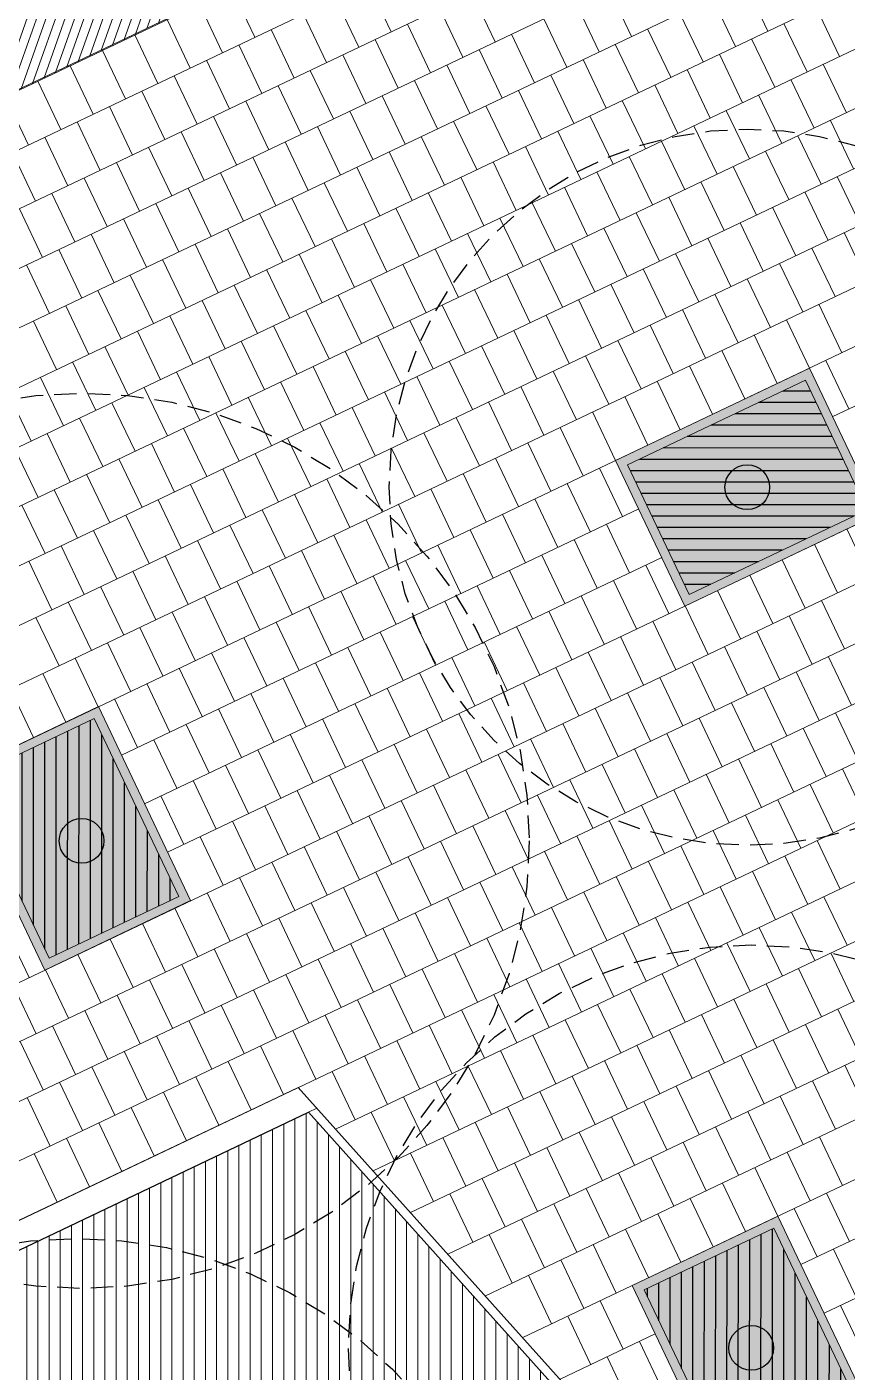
# Model space of a CAD drawing. Header units: metres. Extents: x 678805 to 1359287, y 2747329 to 5497370.
# Drawn here: x 679944.28 to 679953.44, y 2748810.25 to 2748825.27 of the extents above; entities that cross this region are included whole.
import ezdxf
from ezdxf.enums import TextEntityAlignment as Align

# ---------------------------------------------------------------- set-up
doc = ezdxf.new("R2010")
doc.units = ezdxf.units.M
doc.linetypes.add('XREF_MON_SFT_TREES$0$HIDDEN', pattern=[0.375, 0.25, -0.125])
for name, color, linetype in [('00_XREF_MON_HSC_PAVEMENT', 7, 'Continuous'), ('00_XREF_TWQ_SFT_TREES', 7, 'Continuous'), ('XREF_MON_GENERAL_LAYOUT$0$02-L-Edge Line Step -10cm', 6, 'Continuous'), ('XREF_MON_HSC_PAVEMENT$0$03-TR-Tree Pit_Green', 74, 'Continuous'), ('XREF_MON_SFT_TREES$0$SL_TREE_CANOPY', 251, 'XREF_MON_SFT_TREES$0$HIDDEN'), ('XREF_MON_SFT_TREES$0$SL_TREE_TRUNK', 251, 'Continuous')]:
    doc.layers.add(name, color=color, linetype=linetype)
for name, color, linetype, true_color in [('02-L-Waterfeatures 01', 7, 'Continuous', 0x4da6ff), ('XREF_MON_HSC_PAVEMENT$0$03-TR-Tree Pit_White', 7, 'Continuous', 0xfcfcfc), ('XREF_MON_SFT_TREES$0$SL_TREE_ACACIA_NILOTICA', 7, 'Continuous', 0x264d00), ('XREF_MON_SFT_TREES$0$SL_TREE_ALBIZIA_LEBBECK', 7, 'Continuous', 0xa3a300), ('XREF_MON_SFT_TREES$0$SL_TREE_CERCIDIUM_FLORIDUM', 7, 'Continuous', 0xe0e000)]:
    doc.layers.add(name, color=color, linetype=linetype, true_color=true_color)
for name, color, linetype, lineweight in [('XREF_MON_GENERAL_LAYOUT$0$02-L-Material Change', 251, 'Continuous', 5), ('XREF_MON_GENERAL_LAYOUT$0$04-BK-Tree Pit', 6, 'Continuous', 5), ('XREF_MON_HSC_PAVEMENT$0$02-L-B-Flat Bar', 251, 'Continuous', 5), ('XREF_MON_HSC_PAVEMENT$0$04-BK-Tree Pit', 6, 'Continuous', 5)]:
    doc.layers.add(name, color=color, linetype=linetype, lineweight=lineweight)
for name, color, linetype, lineweight, true_color in [('XREF_MON_HSC_PAVEMENT$0$02-L-Joints-Paviment_07_Precast Concrete Blocks 60X40', 7, 'Continuous', 5, 0x999999), ('XREF_MON_HSC_PAVEMENT$0$03-TR-Pavement_02_Sealed Gravel', 7, 'Continuous', 5, 0x38321e), ('XREF_MON_HSC_PAVEMENT$0$03-TR-Pavement_07_Precast Concrete Blocks 20X10', 7, 'Continuous', 5, 0x999999), ('XREF_MON_HSC_PAVEMENT$0$03-TR-Pavement_07_Precast Concrete Blocks 60X40', 7, 'Continuous', 5, 0x999999)]:
    doc.layers.add(name, color=color, linetype=linetype, lineweight=lineweight, true_color=true_color)
doc.layers.get('XREF_MON_SFT_TREES$0$SL_TREE_ACACIA_NILOTICA').off()
doc.layers.get('XREF_MON_SFT_TREES$0$SL_TREE_ALBIZIA_LEBBECK').off()
doc.layers.get('XREF_MON_SFT_TREES$0$SL_TREE_CERCIDIUM_FLORIDUM').off()
doc.styles.add('XREF_MON_GENERAL_LAYOUT$0$Standard', font='arial.ttf')

# ---------------------------------------------------------------- blocks, each defined once
blk = doc.blocks.new('XREF_MON_SFT_TREES$0$cercidium_floridum')
at = {"layer": 'XREF_MON_SFT_TREES$0$SL_TREE_TRUNK'}
h = blk.add_hatch(color=256, dxfattribs=at)
h.dxf.hatch_style = 1
edge = h.paths.add_edge_path()
edge.add_arc((0, 0), 0.25, 0, 360)
at = {"layer": 'XREF_MON_SFT_TREES$0$SL_TREE_CANOPY', "linetype": 'XREF_MON_SFT_TREES$0$HIDDEN'}
blk.add_circle((0, 0), 4.5, dxfattribs=at)
at = {"layer": 'XREF_MON_SFT_TREES$0$SL_TREE_TRUNK'}
blk.add_circle((0, 0), 0.25, dxfattribs=at)
blk = doc.blocks.new('XREF_MON_SFT_TREES$0$Albizia_lebbeck')
at = {"layer": 'XREF_MON_SFT_TREES$0$SL_TREE_TRUNK'}
h = blk.add_hatch(color=256, dxfattribs=at)
h.dxf.hatch_style = 1
edge = h.paths.add_edge_path()
edge.add_arc((0, 0), 0.25, 0, 360)
at = {"layer": 'XREF_MON_SFT_TREES$0$SL_TREE_CANOPY', "linetype": 'XREF_MON_SFT_TREES$0$HIDDEN'}
blk.add_circle((0, 0), 5, dxfattribs=at)
at = {"layer": 'XREF_MON_SFT_TREES$0$SL_TREE_TRUNK'}
blk.add_circle((0, 0), 0.25, dxfattribs=at)
blk = doc.blocks.new('XREF_MON_SFT_TREES$0$Acacia_nilotica')
at = {"layer": 'XREF_MON_SFT_TREES$0$SL_TREE_TRUNK'}
h = blk.add_hatch(color=256, dxfattribs=at)
h.dxf.hatch_style = 1
edge = h.paths.add_edge_path()
edge.add_arc((0, 0), 0.25, 0, 360)
at = {"layer": 'XREF_MON_SFT_TREES$0$SL_TREE_CANOPY', "linetype": 'XREF_MON_SFT_TREES$0$HIDDEN'}
blk.add_circle((0, 0), 4, dxfattribs=at)
at = {"layer": 'XREF_MON_SFT_TREES$0$SL_TREE_TRUNK'}
blk.add_circle((0, 0), 0.25, dxfattribs=at)
blk = doc.blocks.new('XREF_MON_SFT_TREES')
at = {"layer": 'XREF_MON_SFT_TREES$0$SL_TREE_ACACIA_NILOTICA', "rotation": 25.44812939262281}
blk.add_blockref('XREF_MON_SFT_TREES$0$Acacia_nilotica', (679952.323, 2748820.132), dxfattribs=at)
at = {"layer": 'XREF_MON_SFT_TREES$0$SL_TREE_ALBIZIA_LEBBECK', "rotation": 25.44812939262281}
for p in [(679944.887, 2748816.182), (679944.827, 2748806.74)]:
    blk.add_blockref('XREF_MON_SFT_TREES$0$Albizia_lebbeck', p, dxfattribs=at)
at = {"layer": 'XREF_MON_SFT_TREES$0$SL_TREE_CERCIDIUM_FLORIDUM', "rotation": 25.44812939262281}
blk.add_blockref('XREF_MON_SFT_TREES$0$cercidium_floridum', (679952.367, 2748810.519), dxfattribs=at)
blk = doc.blocks.new('XREF_MON_HSC_PAVEMENT$0$ALCORQUE RECTANGULAR')
at = {"layer": 'XREF_MON_HSC_PAVEMENT$0$03-TR-Tree Pit_Green', "ltscale": 0.3}
h = blk.add_hatch(dxfattribs=at)
h.set_pattern_fill('ANSI31', color=256, scale=0.04, angle=-45)
h.set_pattern_definition([(360, (-2068898.16958, 3428624.0145), (3e-17, 0.127), [])])
h.paths.add_polyline_path([(679903.391, 2748647.421), (679902.702, 2748648.869), (679904.689, 2748649.814), (679905.377, 2748648.367)])
at = {"layer": 'XREF_MON_HSC_PAVEMENT$0$03-TR-Tree Pit_White'}
h = blk.add_hatch(color=256, dxfattribs=at)
h.dxf.hatch_style = 1
h.paths.add_polyline_path([(679903.344, 2748647.288), (679902.569, 2748648.916), (679904.736, 2748649.947), (679905.511, 2748648.319)])
blk = doc.blocks.new('XREF_MON_HSC_PAVEMENT')
at = {"layer": 'XREF_MON_HSC_PAVEMENT$0$03-TR-Pavement_02_Sealed Gravel', "linetype": 'Continuous'}
h = blk.add_hatch(dxfattribs=at)
h.set_pattern_fill('ANSI31', color=256, scale=0.0393, angle=45)
h.set_pattern_definition([(90, (652974.11672, 2717198.73223), (-0.1247775, 0), [])])
h.paths.add_polyline_path([(679942.353, 2748782.84), (679957.858, 2748787.975), (679962.616, 2748773.612), (679947.111, 2748768.477)], flags=16)
h.paths.add_polyline_path([(679947.422, 2748813.15), (679917.58, 2748798.949), (679953.093, 2748759.365), (679980.42, 2748776.369)])
at = {"layer": 'XREF_MON_HSC_PAVEMENT$0$03-TR-Pavement_07_Precast Concrete Blocks 20X10'}
h = blk.add_hatch(dxfattribs=at)
h.set_pattern_fill('ANSI31', color=256, scale=0.0315, angle=25.5)
h.set_pattern_definition([(70.5, (0, 0), (-0.094275932128, 0.033384858509), [])])
edge = h.paths.add_edge_path()
edge.add_line((679846.747, 2748785.254), (679848.542, 2748781.477))
edge.add_line((679848.542, 2748781.477), (679851.428, 2748780.438))
edge.add_line((679851.428, 2748780.438), (679855.273, 2748782.267))
edge.add_line((679855.273, 2748782.267), (679856.277, 2748785.094))
edge.add_line((679856.277, 2748785.094), (679859.104, 2748784.09))
edge.add_line((679859.104, 2748784.09), (679862.949, 2748785.92))
edge.add_line((679862.949, 2748785.92), (679863.953, 2748788.747))
edge.add_line((679863.953, 2748788.747), (679866.78, 2748787.743))
edge.add_line((679866.78, 2748787.743), (679870.625, 2748789.573))
edge.add_line((679870.625, 2748789.573), (679871.629, 2748792.4))
edge.add_line((679871.629, 2748792.4), (679874.456, 2748791.396))
edge.add_line((679874.456, 2748791.396), (679878.294, 2748793.222))
edge.add_line((679878.294, 2748793.222), (679879.304, 2748796.052))
edge.add_line((679879.304, 2748796.052), (679882.132, 2748795.049))
edge.add_line((679882.132, 2748795.049), (679885.976, 2748796.878))
edge.add_line((679885.976, 2748796.878), (679886.946, 2748799.611))
edge.add_line((679886.946, 2748799.611), (679886.98, 2748799.704))
edge.add_line((679886.98, 2748799.704), (679889.807, 2748798.7))
edge.add_line((679889.807, 2748798.7), (679893.651, 2748800.53))
edge.add_line((679893.651, 2748800.53), (679894.655, 2748803.357))
edge.add_line((679894.655, 2748803.357), (679897.482, 2748802.353))
edge.add_line((679897.482, 2748802.353), (679901.327, 2748804.183))
edge.add_line((679901.327, 2748804.183), (679902.33, 2748807.009))
edge.add_line((679902.33, 2748807.009), (679905.158, 2748806.006))
edge.add_line((679905.158, 2748806.006), (679909.001, 2748807.835))
edge.add_line((679909.001, 2748807.835), (679909.972, 2748810.567))
edge.add_line((679909.972, 2748810.567), (679912.832, 2748809.658))
edge.add_line((679912.832, 2748809.658), (679916.677, 2748811.487))
edge.add_line((679916.677, 2748811.487), (679917.681, 2748814.314))
edge.add_line((679917.681, 2748814.314), (679920.508, 2748813.31))
edge.add_line((679920.508, 2748813.31), (679924.352, 2748815.139))
edge.add_line((679924.352, 2748815.139), (679925.356, 2748817.966))
edge.add_line((679925.356, 2748817.966), (679928.18, 2748816.961))
edge.add_line((679928.18, 2748816.961), (679932.025, 2748818.791))
edge.add_line((679932.025, 2748818.791), (679933.03, 2748821.618))
edge.add_line((679933.03, 2748821.618), (679935.857, 2748820.614))
edge.add_line((679935.857, 2748820.614), (679939.701, 2748822.444))
edge.add_line((679939.701, 2748822.444), (679940.705, 2748825.27))
edge.add_line((679940.705, 2748825.27), (679943.555, 2748824.267))
edge.add_line((679943.555, 2748824.267), (679947.475, 2748826.144))
edge.add_line((679947.475, 2748826.144), (679948.507, 2748829.047))
edge.add_line((679948.507, 2748829.047), (679946.708, 2748832.826))
edge.add_line((679946.708, 2748832.826), (679846.744, 2748785.257))
at = {"layer": 'XREF_MON_HSC_PAVEMENT$0$02-L-B-Flat Bar'}
blk.add_lwpolyline([(679851.427, 2748780.438), (679947.475, 2748826.144)], dxfattribs=at)
at = {"layer": 'XREF_MON_HSC_PAVEMENT$0$02-L-Joints-Paviment_07_Precast Concrete Blocks 60X40'}
for points in [[(679946.564, 2748825.699), (679946.822, 2748825.157)], [(679948.087, 2748825.759), (679948.345, 2748825.217)], [(679949.248, 2748825.647), (679949.506, 2748825.106)], [(679950.772, 2748825.708), (679951.029, 2748825.166)], [(679952.294, 2748825.768), (679952.552, 2748825.226)], [(679946.203, 2748825.527), (679946.461, 2748824.985)], [(679947.726, 2748825.587), (679947.984, 2748825.046)], [(679948.887, 2748825.475), (679949.145, 2748824.934)], [(679950.41, 2748825.536), (679950.668, 2748824.994)], [(679951.933, 2748825.596), (679952.19, 2748825.054)], [(679953.095, 2748825.484), (679953.352, 2748824.942)], [(679945.842, 2748825.355), (679946.1, 2748824.813)], [(679947.365, 2748825.415), (679947.623, 2748824.874)], [(679950.049, 2748825.364), (679950.307, 2748824.822)], [(679951.571, 2748825.424), (679951.829, 2748824.882)], [(679945.481, 2748825.183), (679945.738, 2748824.641)], [(679947.004, 2748825.244), (679947.262, 2748824.702)], [(679948.526, 2748825.304), (679948.784, 2748824.762)], [(679949.688, 2748825.192), (679949.946, 2748824.65)], [(679951.21, 2748825.252), (679951.468, 2748824.71)], [(679952.733, 2748825.312), (679952.991, 2748824.771)], [(679946.643, 2748825.072), (679946.9, 2748824.53)], [(679948.165, 2748825.132), (679948.423, 2748824.59)], [(679950.849, 2748825.08), (679951.107, 2748824.538)], [(679952.372, 2748825.14), (679952.63, 2748824.599)], [(679945.119, 2748825.011), (679945.377, 2748824.47)], [(679946.281, 2748824.9), (679946.539, 2748824.358)], [(679947.804, 2748824.96), (679948.061, 2748824.418)], [(679949.327, 2748825.02), (679949.585, 2748824.478)], [(679950.488, 2748824.908), (679950.746, 2748824.366)], [(679952.011, 2748824.969), (679952.269, 2748824.427)], [(679944.758, 2748824.84), (679945.016, 2748824.298)], [(679945.92, 2748824.728), (679946.178, 2748824.186)], [(679947.442, 2748824.788), (679947.7, 2748824.246)], [(679948.966, 2748824.848), (679949.223, 2748824.306)], [(679950.127, 2748824.736), (679950.385, 2748824.195)], [(679951.65, 2748824.797), (679951.908, 2748824.255)], [(679953.172, 2748824.857), (679953.43, 2748824.315)], [(679944.397, 2748824.668), (679944.655, 2748824.126)], [(679947.081, 2748824.616), (679947.339, 2748824.074)], [(679948.604, 2748824.676), (679948.862, 2748824.135)], [(679951.289, 2748824.625), (679951.546, 2748824.083)], [(679952.811, 2748824.685), (679953.069, 2748824.143)], [(679944.036, 2748824.496), (679944.294, 2748823.954)], [(679945.559, 2748824.556), (679945.817, 2748824.014)], [(679946.72, 2748824.444), (679946.978, 2748823.902)], [(679948.243, 2748824.504), (679948.501, 2748823.963)], [(679949.766, 2748824.564), (679950.023, 2748824.023)], [(679950.927, 2748824.453), (679951.185, 2748823.911)], [(679952.45, 2748824.513), (679952.708, 2748823.971)], [(679945.198, 2748824.384), (679945.456, 2748823.842)], [(679946.359, 2748824.272), (679946.617, 2748823.731)], [(679947.882, 2748824.333), (679948.14, 2748823.791)], [(679949.404, 2748824.393), (679949.662, 2748823.851)], [(679950.566, 2748824.281), (679950.824, 2748823.739)], [(679952.089, 2748824.341), (679952.346, 2748823.799)], [(679944.837, 2748824.212), (679945.094, 2748823.671)], [(679947.521, 2748824.161), (679947.779, 2748823.619)], [(679949.043, 2748824.221), (679949.301, 2748823.679)], [(679951.727, 2748824.169), (679951.985, 2748823.627)], [(679953.251, 2748824.229), (679953.508, 2748823.688)], [(679944.475, 2748824.04), (679944.733, 2748823.499)], [(679945.998, 2748824.1), (679946.256, 2748823.559)], [(679947.16, 2748823.989), (679947.417, 2748823.447)], [(679948.682, 2748824.049), (679948.94, 2748823.507)], [(679950.205, 2748824.109), (679950.463, 2748823.567)], [(679951.366, 2748823.997), (679951.624, 2748823.455)], [(679952.889, 2748824.058), (679953.147, 2748823.516)], [(679944.114, 2748823.869), (679944.372, 2748823.327)], [(679945.636, 2748823.929), (679945.894, 2748823.387)], [(679948.321, 2748823.877), (679948.579, 2748823.335)], [(679949.844, 2748823.937), (679950.102, 2748823.395)], [(679951.005, 2748823.825), (679951.263, 2748823.284)], [(679952.528, 2748823.886), (679952.786, 2748823.344)], [(679945.275, 2748823.757), (679945.533, 2748823.215)], [(679946.798, 2748823.817), (679947.056, 2748823.275)], [(679947.96, 2748823.705), (679948.217, 2748823.163)], [(679949.483, 2748823.765), (679949.741, 2748823.224)], [(679952.167, 2748823.714), (679952.425, 2748823.172)], [(679944.914, 2748823.585), (679945.172, 2748823.043)], [(679946.437, 2748823.645), (679946.695, 2748823.103)], [(679947.598, 2748823.533), (679947.856, 2748822.991)], [(679949.122, 2748823.594), (679949.379, 2748823.052)], [(679950.644, 2748823.653), (679950.902, 2748823.112)], [(679951.806, 2748823.542), (679952.064, 2748823)], [(679953.328, 2748823.602), (679953.586, 2748823.06)], [(679944.553, 2748823.413), (679944.811, 2748822.871)], [(679946.076, 2748823.473), (679946.334, 2748822.931)], [(679948.76, 2748823.422), (679949.018, 2748822.88)], [(679950.283, 2748823.482), (679950.54, 2748822.94)], [(679951.445, 2748823.37), (679951.702, 2748822.828)], [(679952.967, 2748823.43), (679953.225, 2748822.888)], [(679944.192, 2748823.241), (679944.45, 2748822.699)], [(679945.715, 2748823.301), (679945.973, 2748822.76)], [(679947.237, 2748823.361), (679947.495, 2748822.82)], [(679948.399, 2748823.25), (679948.657, 2748822.708)], [(679949.921, 2748823.31), (679950.179, 2748822.768)], [(679952.606, 2748823.258), (679952.864, 2748822.716)], [(679945.354, 2748823.129), (679945.611, 2748822.588)], [(679946.876, 2748823.189), (679947.134, 2748822.648)], [(679948.038, 2748823.078), (679948.296, 2748822.536)], [(679949.56, 2748823.138), (679949.818, 2748822.596)], [(679951.083, 2748823.198), (679951.341, 2748822.656)], [(679952.245, 2748823.086), (679952.502, 2748822.544)], [(679944.992, 2748822.958), (679945.25, 2748822.416)], [(679946.515, 2748823.018), (679946.773, 2748822.476)], [(679949.199, 2748822.966), (679949.457, 2748822.424)], [(679950.722, 2748823.026), (679950.98, 2748822.485)], [(679953.406, 2748822.975), (679953.664, 2748822.433)], [(679944.631, 2748822.786), (679944.889, 2748822.244)], [(679946.154, 2748822.846), (679946.411, 2748822.304)], [(679947.677, 2748822.906), (679947.935, 2748822.364)], [(679948.838, 2748822.794), (679949.096, 2748822.252)], [(679950.361, 2748822.854), (679950.619, 2748822.313)], [(679951.883, 2748822.914), (679952.141, 2748822.373)], [(679953.045, 2748822.803), (679953.303, 2748822.261)], [(679945.792, 2748822.674), (679946.05, 2748822.132)], [(679947.316, 2748822.734), (679947.573, 2748822.192)], [(679948.477, 2748822.622), (679948.735, 2748822.08)], [(679950, 2748822.683), (679950.258, 2748822.141)], [(679951.522, 2748822.742), (679951.78, 2748822.201)], [(679952.684, 2748822.631), (679952.942, 2748822.089)], [(679944.27, 2748822.614), (679944.528, 2748822.072)], [(679945.431, 2748822.502), (679945.689, 2748821.96)], [(679946.954, 2748822.562), (679947.212, 2748822.02)], [(679949.639, 2748822.511), (679949.896, 2748821.969)], [(679951.161, 2748822.571), (679951.419, 2748822.029)], [(679945.07, 2748822.33), (679945.328, 2748821.788)], [(679946.593, 2748822.39), (679946.851, 2748821.849)], [(679948.116, 2748822.45), (679948.373, 2748821.909)], [(679949.277, 2748822.339), (679949.535, 2748821.797)], [(679950.8, 2748822.399), (679951.058, 2748821.857)], [(679952.323, 2748822.459), (679952.581, 2748821.917)], [(679946.232, 2748822.218), (679946.49, 2748821.677)], [(679947.754, 2748822.278), (679948.012, 2748821.737)], [(679948.916, 2748822.167), (679949.174, 2748821.625)], [(679950.439, 2748822.227), (679950.696, 2748821.685)], [(679951.962, 2748822.287), (679952.22, 2748821.745)], [(679953.123, 2748822.175), (679953.381, 2748821.633)], [(679944.709, 2748822.158), (679944.967, 2748821.616)], [(679945.871, 2748822.047), (679946.129, 2748821.505)], [(679947.393, 2748822.107), (679947.651, 2748821.565)], [(679950.077, 2748822.055), (679950.335, 2748821.513)], [(679951.601, 2748822.115), (679951.858, 2748821.574)], [(679944.348, 2748821.986), (679944.605, 2748821.445)], [(679945.51, 2748821.875), (679945.767, 2748821.333)], [(679947.032, 2748821.935), (679947.29, 2748821.393)], [(679948.555, 2748821.995), (679948.813, 2748821.453)], [(679949.716, 2748821.883), (679949.974, 2748821.341)], [(679951.239, 2748821.943), (679951.497, 2748821.402)], [(679952.762, 2748822.003), (679953.019, 2748821.462)], [(679946.671, 2748821.763), (679946.929, 2748821.221)], [(679948.194, 2748821.823), (679948.452, 2748821.281)], [(679950.878, 2748821.772), (679951.136, 2748821.23)], [(679952.4, 2748821.832), (679952.658, 2748821.29)], [(679945.148, 2748821.703), (679945.406, 2748821.161)], [(679946.31, 2748821.591), (679946.567, 2748821.049)], [(679947.833, 2748821.651), (679948.091, 2748821.109)], [(679949.355, 2748821.711), (679949.613, 2748821.169)], [(679950.517, 2748821.6), (679950.775, 2748821.058)], [(679952.039, 2748821.66), (679952.297, 2748821.118)], [(679944.787, 2748821.531), (679945.045, 2748820.989)], [(679945.948, 2748821.419), (679946.206, 2748820.877)], [(679947.472, 2748821.479), (679947.729, 2748820.938)], [(679948.994, 2748821.539), (679949.252, 2748820.998)], [(679950.156, 2748821.428), (679950.414, 2748820.886)], [(679951.678, 2748821.488), (679951.936, 2748820.946)], [(679953.201, 2748821.548), (679953.459, 2748821.006)], [(679944.426, 2748821.359), (679944.684, 2748820.817)], [(679947.11, 2748821.308), (679947.368, 2748820.766)], [(679948.633, 2748821.367), (679948.89, 2748820.826)], [(679951.317, 2748821.316), (679951.575, 2748820.774)], [(679944.065, 2748821.187), (679944.323, 2748820.645)], [(679945.587, 2748821.247), (679945.845, 2748820.705)], [(679946.749, 2748821.136), (679947.007, 2748820.594)], [(679948.271, 2748821.196), (679948.529, 2748820.654)], [(679949.795, 2748821.256), (679950.052, 2748820.714)], [(679950.956, 2748821.144), (679951.214, 2748820.602)], [(679945.226, 2748821.075), (679945.484, 2748820.534)], [(679947.91, 2748821.024), (679948.168, 2748820.482)], [(679949.433, 2748821.084), (679949.691, 2748820.542)], [(679950.595, 2748820.972), (679950.852, 2748820.43)], [(679944.865, 2748820.903), (679945.123, 2748820.362)], [(679946.388, 2748820.964), (679946.646, 2748820.422)], [(679947.549, 2748820.852), (679947.807, 2748820.31)], [(679949.072, 2748820.912), (679949.33, 2748820.37)], [(679944.504, 2748820.732), (679944.761, 2748820.19)], [(679946.027, 2748820.792), (679946.285, 2748820.25)], [(679947.188, 2748820.68), (679947.446, 2748820.138)], [(679948.711, 2748820.74), (679948.969, 2748820.199)], [(679950.233, 2748820.8), (679950.491, 2748820.258)], [(679944.142, 2748820.56), (679944.4, 2748820.018)], [(679945.666, 2748820.62), (679945.923, 2748820.078)], [(679948.35, 2748820.568), (679948.608, 2748820.027)], [(679949.872, 2748820.628), (679950.13, 2748820.087)], [(679945.304, 2748820.448), (679945.562, 2748819.906)], [(679946.827, 2748820.508), (679947.085, 2748819.966)], [(679947.989, 2748820.397), (679948.246, 2748819.855)], [(679949.511, 2748820.456), (679949.769, 2748819.915)], [(679944.943, 2748820.276), (679945.201, 2748819.734)], [(679946.465, 2748820.336), (679946.723, 2748819.794)], [(679947.627, 2748820.225), (679947.885, 2748819.683)], [(679949.15, 2748820.285), (679949.408, 2748819.743)], [(679950.673, 2748820.345), (679950.931, 2748819.803)], [(679944.582, 2748820.104), (679944.84, 2748819.563)], [(679946.104, 2748820.164), (679946.362, 2748819.623)], [(679948.789, 2748820.113), (679949.046, 2748819.571)], [(679950.312, 2748820.173), (679950.57, 2748819.631)], [(679944.221, 2748819.932), (679944.479, 2748819.391)], [(679945.743, 2748819.992), (679946.001, 2748819.451)], [(679947.266, 2748820.053), (679947.524, 2748819.511)], [(679948.427, 2748819.941), (679948.685, 2748819.399)], [(679949.951, 2748820.001), (679950.208, 2748819.459)], [(679945.382, 2748819.821), (679945.64, 2748819.279)], [(679946.905, 2748819.881), (679947.163, 2748819.339)], [(679948.066, 2748819.769), (679948.324, 2748819.227)], [(679949.589, 2748819.829), (679949.847, 2748819.288)], [(679945.021, 2748819.649), (679945.279, 2748819.107)], [(679946.544, 2748819.709), (679946.802, 2748819.167)], [(679949.228, 2748819.657), (679949.486, 2748819.116)], [(679950.751, 2748819.718), (679951.009, 2748819.176)], [(679953.435, 2748819.666), (679953.693, 2748819.124)], [(679944.66, 2748819.477), (679944.917, 2748818.935)], [(679946.183, 2748819.537), (679946.44, 2748818.995)], [(679947.705, 2748819.597), (679947.963, 2748819.055)], [(679948.867, 2748819.486), (679949.125, 2748818.944)], [(679950.39, 2748819.546), (679950.648, 2748819.004)], [(679953.074, 2748819.494), (679953.331, 2748818.952)], [(679945.821, 2748819.365), (679946.079, 2748818.823)], [(679947.344, 2748819.425), (679947.602, 2748818.883)], [(679948.506, 2748819.314), (679948.764, 2748818.772)], [(679950.029, 2748819.374), (679950.286, 2748818.832)], [(679952.712, 2748819.322), (679952.97, 2748818.78)], [(679944.298, 2748819.305), (679944.556, 2748818.763)], [(679945.46, 2748819.193), (679945.718, 2748818.652)], [(679946.983, 2748819.253), (679947.24, 2748818.712)], [(679949.667, 2748819.202), (679949.925, 2748818.66)], [(679951.19, 2748819.262), (679951.448, 2748818.721)], [(679945.099, 2748819.022), (679945.357, 2748818.48)], [(679946.621, 2748819.081), (679946.879, 2748818.54)], [(679948.145, 2748819.142), (679948.402, 2748818.6)], [(679949.306, 2748819.03), (679949.564, 2748818.488)], [(679950.829, 2748819.09), (679951.087, 2748818.549)], [(679952.351, 2748819.15), (679952.609, 2748818.608)], [(679946.26, 2748818.91), (679946.518, 2748818.368)], [(679947.783, 2748818.97), (679948.041, 2748818.428)], [(679950.468, 2748818.919), (679950.726, 2748818.377)], [(679951.99, 2748818.978), (679952.248, 2748818.437)], [(679953.152, 2748818.867), (679953.41, 2748818.325)], [(679944.738, 2748818.85), (679944.996, 2748818.308)], [(679945.899, 2748818.738), (679946.157, 2748818.196)], [(679947.422, 2748818.798), (679947.68, 2748818.256)], [(679948.945, 2748818.858), (679949.203, 2748818.316)], [(679950.107, 2748818.747), (679950.365, 2748818.205)], [(679951.629, 2748818.806), (679951.887, 2748818.265)], [(679944.377, 2748818.678), (679944.635, 2748818.136)], [(679945.538, 2748818.566), (679945.796, 2748818.024)], [(679947.061, 2748818.626), (679947.319, 2748818.084)], [(679948.584, 2748818.686), (679948.842, 2748818.145)], [(679949.746, 2748818.575), (679950.004, 2748818.033)], [(679951.268, 2748818.635), (679951.525, 2748818.093)], [(679952.791, 2748818.695), (679953.049, 2748818.153)], [(679946.7, 2748818.454), (679946.958, 2748817.913)], [(679948.223, 2748818.514), (679948.48, 2748817.973)], [(679950.906, 2748818.463), (679951.164, 2748817.921)], [(679952.43, 2748818.523), (679952.687, 2748817.981)], [(679945.177, 2748818.394), (679945.434, 2748817.852)], [(679946.339, 2748818.282), (679946.596, 2748817.741)], [(679947.861, 2748818.343), (679948.119, 2748817.801)], [(679949.385, 2748818.403), (679949.642, 2748817.861)], [(679950.545, 2748818.291), (679950.803, 2748817.749)], [(679952.068, 2748818.351), (679952.326, 2748817.809)], [(679944.815, 2748818.222), (679945.073, 2748817.68)], [(679945.977, 2748818.111), (679946.235, 2748817.569)], [(679947.5, 2748818.171), (679947.758, 2748817.629)], [(679949.023, 2748818.231), (679949.281, 2748817.689)], [(679950.184, 2748818.119), (679950.442, 2748817.577)], [(679951.707, 2748818.179), (679951.965, 2748817.637)], [(679953.23, 2748818.239), (679953.488, 2748817.698)], [(679944.454, 2748818.05), (679944.712, 2748817.508)], [(679947.139, 2748817.999), (679947.397, 2748817.457)], [(679948.662, 2748818.059), (679948.92, 2748817.517)], [(679951.346, 2748818.007), (679951.604, 2748817.466)], [(679952.869, 2748818.068), (679953.127, 2748817.526)], [(679944.093, 2748817.878), (679944.351, 2748817.337)], [(679945.616, 2748817.939), (679945.874, 2748817.397)], [(679946.778, 2748817.827), (679947.036, 2748817.285)], [(679948.301, 2748817.887), (679948.559, 2748817.345)], [(679949.823, 2748817.947), (679950.081, 2748817.405)], [(679950.985, 2748817.835), (679951.243, 2748817.294)], [(679952.508, 2748817.896), (679952.765, 2748817.354)], [(679945.255, 2748817.767), (679945.513, 2748817.225)], [(679947.94, 2748817.715), (679948.198, 2748817.174)], [(679949.462, 2748817.775), (679949.719, 2748817.233)], [(679950.624, 2748817.664), (679950.881, 2748817.122)], [(679952.146, 2748817.724), (679952.404, 2748817.182)], [(679946.417, 2748817.655), (679946.674, 2748817.113)], [(679947.579, 2748817.544), (679947.836, 2748817.002)], [(679949.1, 2748817.603), (679949.358, 2748817.061)], [(679951.785, 2748817.552), (679952.043, 2748817.01)], [(679953.308, 2748817.612), (679953.566, 2748817.07)], [(679946.055, 2748817.483), (679946.313, 2748816.941)], [(679947.217, 2748817.372), (679947.475, 2748816.83)], [(679948.739, 2748817.431), (679948.997, 2748816.89)], [(679950.262, 2748817.492), (679950.52, 2748816.95)], [(679951.424, 2748817.38), (679951.682, 2748816.838)], [(679952.947, 2748817.44), (679953.205, 2748816.899)], [(679945.694, 2748817.311), (679945.952, 2748816.77)], [(679948.378, 2748817.26), (679948.636, 2748816.718)], [(679949.901, 2748817.32), (679950.159, 2748816.778)], [(679951.063, 2748817.208), (679951.321, 2748816.666)], [(679952.586, 2748817.268), (679952.844, 2748816.727)], [(679946.856, 2748817.2), (679947.114, 2748816.658)], [(679948.017, 2748817.088), (679948.275, 2748816.546)], [(679949.54, 2748817.148), (679949.798, 2748816.606)], [(679952.225, 2748817.097), (679952.483, 2748816.555)], [(679946.495, 2748817.028), (679946.753, 2748816.486)], [(679947.656, 2748816.916), (679947.914, 2748816.374)], [(679949.179, 2748816.976), (679949.437, 2748816.434)], [(679950.702, 2748817.036), (679950.959, 2748816.494)], [(679951.864, 2748816.925), (679952.121, 2748816.383)], [(679953.386, 2748816.985), (679953.644, 2748816.443)], [(679946.134, 2748816.856), (679946.392, 2748816.314)], [(679948.818, 2748816.804), (679949.075, 2748816.262)], [(679950.34, 2748816.864), (679950.598, 2748816.323)], [(679953.025, 2748816.813), (679953.282, 2748816.271)], [(679945.773, 2748816.684), (679946.03, 2748816.142)], [(679947.294, 2748816.744), (679947.552, 2748816.202)], [(679948.456, 2748816.632), (679948.714, 2748816.091)], [(679949.979, 2748816.692), (679950.237, 2748816.151)], [(679951.502, 2748816.753), (679951.76, 2748816.211)], [(679952.663, 2748816.641), (679952.921, 2748816.099)], [(679946.933, 2748816.572), (679947.191, 2748816.03)], [(679948.095, 2748816.46), (679948.353, 2748815.919)], [(679949.618, 2748816.521), (679949.876, 2748815.979)], [(679951.141, 2748816.581), (679951.399, 2748816.039)], [(679952.302, 2748816.469), (679952.56, 2748815.927)], [(679946.572, 2748816.4), (679946.83, 2748815.858)], [(679949.257, 2748816.349), (679949.515, 2748815.807)], [(679950.78, 2748816.409), (679951.038, 2748815.867)], [(679946.211, 2748816.228), (679946.469, 2748815.686)], [(679947.734, 2748816.289), (679947.992, 2748815.747)], [(679948.896, 2748816.177), (679949.153, 2748815.635)], [(679950.419, 2748816.237), (679950.677, 2748815.695)], [(679951.941, 2748816.297), (679952.199, 2748815.755)], [(679953.103, 2748816.186), (679953.361, 2748815.644)], [(679947.373, 2748816.117), (679947.631, 2748815.575)], [(679950.058, 2748816.065), (679950.315, 2748815.524)], [(679951.58, 2748816.125), (679951.838, 2748815.583)], [(679952.742, 2748816.014), (679953, 2748815.472)], [(679947.012, 2748815.945), (679947.269, 2748815.403)], [(679948.534, 2748816.005), (679948.792, 2748815.463)], [(679949.696, 2748815.893), (679949.954, 2748815.352)], [(679951.219, 2748815.953), (679951.477, 2748815.412)], [(679946.65, 2748815.773), (679946.908, 2748815.231)], [(679948.173, 2748815.833), (679948.431, 2748815.291)], [(679949.335, 2748815.722), (679949.593, 2748815.18)], [(679950.857, 2748815.782), (679951.115, 2748815.24)], [(679952.381, 2748815.842), (679952.638, 2748815.3)], [(679946.289, 2748815.601), (679946.547, 2748815.059)], [(679947.812, 2748815.661), (679948.07, 2748815.119)], [(679950.496, 2748815.61), (679950.754, 2748815.068)], [(679952.019, 2748815.67), (679952.277, 2748815.128)], [(679953.437, 2748815.016), (679953.179, 2748815.557)], [(679945.928, 2748815.429), (679946.186, 2748814.887)], [(679947.451, 2748815.489), (679947.709, 2748814.948)], [(679948.974, 2748815.55), (679949.232, 2748815.008)], [(679950.135, 2748815.438), (679950.393, 2748814.896)], [(679951.658, 2748815.498), (679951.916, 2748814.956)], [(679945.567, 2748815.257), (679945.825, 2748814.716)], [(679947.09, 2748815.317), (679947.347, 2748814.776)], [(679948.613, 2748815.378), (679948.871, 2748814.836)], [(679949.774, 2748815.266), (679950.032, 2748814.724)], [(679951.297, 2748815.326), (679951.555, 2748814.784)], [(679953.076, 2748814.844), (679952.818, 2748815.386)], [(679944.044, 2748815.197), (679944.302, 2748814.655)], [(679946.728, 2748815.146), (679946.986, 2748814.604)], [(679948.252, 2748815.206), (679948.509, 2748814.664)], [(679950.936, 2748815.154), (679951.194, 2748814.613)], [(679952.715, 2748814.672), (679952.457, 2748815.214)], [(679945.206, 2748815.085), (679945.464, 2748814.544)], [(679946.367, 2748814.974), (679946.625, 2748814.432)], [(679947.89, 2748815.034), (679948.148, 2748814.492)], [(679949.413, 2748815.094), (679949.671, 2748814.552)], [(679950.575, 2748814.982), (679950.833, 2748814.441)], [(679952.354, 2748814.5), (679952.096, 2748815.042)], [(679944.845, 2748814.914), (679945.102, 2748814.372)], [(679947.529, 2748814.862), (679947.787, 2748814.32)], [(679949.052, 2748814.922), (679949.309, 2748814.38)], [(679950.213, 2748814.811), (679950.471, 2748814.269)], [(679951.992, 2748814.328), (679951.735, 2748814.87)], [(679953.257, 2748814.93), (679953.514, 2748814.388)], [(679944.483, 2748814.742), (679944.741, 2748814.2)], [(679946.006, 2748814.802), (679946.264, 2748814.26)], [(679947.168, 2748814.69), (679947.426, 2748814.149)], [(679948.69, 2748814.75), (679948.948, 2748814.208)], [(679951.631, 2748814.156), (679951.373, 2748814.698)], [(679952.895, 2748814.758), (679953.153, 2748814.216)], [(679944.122, 2748814.57), (679944.38, 2748814.028)], [(679945.645, 2748814.63), (679945.903, 2748814.088)], [(679946.807, 2748814.518), (679947.065, 2748813.977)], [(679948.329, 2748814.578), (679948.587, 2748814.037)], [(679949.852, 2748814.639), (679950.11, 2748814.097)], [(679951.27, 2748813.984), (679951.012, 2748814.526)], [(679952.534, 2748814.586), (679952.792, 2748814.044)], [(679945.284, 2748814.458), (679945.542, 2748813.916)], [(679947.968, 2748814.406), (679948.226, 2748813.865)], [(679949.491, 2748814.467), (679949.749, 2748813.925)], [(679950.909, 2748813.813), (679950.651, 2748814.354)], [(679952.173, 2748814.414), (679952.431, 2748813.872)], [(679944.923, 2748814.286), (679945.18, 2748813.744)], [(679946.446, 2748814.347), (679946.703, 2748813.805)], [(679947.607, 2748814.235), (679947.865, 2748813.693)], [(679949.13, 2748814.295), (679949.388, 2748813.753)], [(679951.812, 2748814.242), (679952.07, 2748813.7)], [(679953.593, 2748813.761), (679953.335, 2748814.303)], [(679944.561, 2748814.114), (679944.819, 2748813.573)], [(679946.084, 2748814.175), (679946.342, 2748813.633)], [(679947.246, 2748814.063), (679947.503, 2748813.521)], [(679948.769, 2748814.123), (679949.027, 2748813.581)], [(679950.548, 2748813.641), (679950.29, 2748814.182)], [(679951.451, 2748814.07), (679951.708, 2748813.529)], [(679953.232, 2748813.589), (679952.974, 2748814.131)], [(679944.2, 2748813.942), (679944.458, 2748813.401)], [(679945.723, 2748814.003), (679945.981, 2748813.461)], [(679948.408, 2748813.951), (679948.665, 2748813.409)], [(679950.186, 2748813.469), (679949.929, 2748814.011)], [(679952.871, 2748813.417), (679952.613, 2748813.959)], [(679945.362, 2748813.831), (679945.62, 2748813.289)], [(679946.884, 2748813.891), (679947.142, 2748813.349)], [(679948.046, 2748813.779), (679948.304, 2748813.238)], [(679949.825, 2748813.297), (679949.567, 2748813.839)], [(679951.089, 2748813.898), (679951.347, 2748813.357)], [(679952.51, 2748813.245), (679952.252, 2748813.787)], [(679945.001, 2748813.659), (679945.259, 2748813.117)], [(679946.523, 2748813.719), (679946.781, 2748813.177)], [(679947.685, 2748813.607), (679947.943, 2748813.066)], [(679949.464, 2748813.125), (679949.206, 2748813.667)], [(679950.728, 2748813.727), (679950.986, 2748813.185)], [(679952.148, 2748813.073), (679951.891, 2748813.615)], [(679953.413, 2748813.675), (679953.67, 2748813.133)], [(679944.64, 2748813.487), (679944.898, 2748812.945)], [(679946.162, 2748813.547), (679946.42, 2748813.005)], [(679949.103, 2748812.953), (679948.845, 2748813.495)], [(679950.367, 2748813.555), (679950.625, 2748813.013)], [(679953.051, 2748813.503), (679953.309, 2748812.961)], [(679944.279, 2748813.315), (679944.536, 2748812.773)], [(679945.801, 2748813.375), (679946.059, 2748812.833)], [(679948.742, 2748812.781), (679948.484, 2748813.323)], [(679950.006, 2748813.383), (679950.264, 2748812.841)], [(679951.787, 2748812.901), (679951.529, 2748813.443)], [(679952.69, 2748813.331), (679952.948, 2748812.789)], [(679945.44, 2748813.203), (679945.697, 2748812.662)], [(679948.381, 2748812.609), (679948.123, 2748813.151)], [(679949.645, 2748813.211), (679949.903, 2748812.669)], [(679951.426, 2748812.73), (679951.168, 2748813.271)], [(679952.329, 2748813.159), (679952.587, 2748812.617)], [(679945.078, 2748813.031), (679945.336, 2748812.49)], [(679949.284, 2748813.039), (679949.541, 2748812.497)], [(679951.065, 2748812.558), (679950.807, 2748813.099)], [(679944.717, 2748812.86), (679944.975, 2748812.318)], [(679948.922, 2748812.867), (679949.18, 2748812.325)], [(679950.704, 2748812.386), (679950.446, 2748812.928)], [(679951.968, 2748812.987), (679952.226, 2748812.446)], [(679953.388, 2748812.334), (679953.13, 2748812.876)], [(679950.342, 2748812.214), (679950.085, 2748812.756)], [(679951.607, 2748812.815), (679951.864, 2748812.274)], [(679953.027, 2748812.162), (679952.769, 2748812.704)], [(679944.356, 2748812.688), (679944.614, 2748812.146)], [(679948.561, 2748812.695), (679948.819, 2748812.154)], [(679949.981, 2748812.042), (679949.723, 2748812.584)], [(679951.245, 2748812.644), (679951.503, 2748812.102)], [(679949.62, 2748811.87), (679949.362, 2748812.412)], [(679950.884, 2748812.472), (679951.142, 2748811.93)], [(679952.666, 2748811.99), (679952.408, 2748812.532)], [(679950.523, 2748812.3), (679950.781, 2748811.758)], [(679952.304, 2748811.818), (679952.047, 2748812.36)], [(679949.259, 2748811.698), (679949.001, 2748812.24)], [(679950.162, 2748812.128), (679950.42, 2748811.586)], [(679951.943, 2748811.647), (679951.685, 2748812.188)], [(679953.207, 2748812.248), (679953.465, 2748811.706)], [(679949.801, 2748811.956), (679950.059, 2748811.414)], [(679951.582, 2748811.475), (679951.324, 2748812.016)], [(679952.846, 2748812.076), (679953.104, 2748811.534)], [(679951.221, 2748811.303), (679950.963, 2748811.845)], [(679949.44, 2748811.784), (679949.697, 2748811.242)], [(679950.86, 2748811.131), (679950.602, 2748811.673)], [(679950.498, 2748810.959), (679950.241, 2748811.501)], [(679953.544, 2748811.079), (679953.286, 2748811.621)], [(679950.137, 2748810.787), (679949.879, 2748811.329)], [(679950.679, 2748811.045), (679950.937, 2748810.503)], [(679953.363, 2748810.993), (679953.621, 2748810.451)], [(679950.318, 2748810.873), (679950.576, 2748810.331)], [(679951.377, 2748810.048), (679951.119, 2748810.59)], [(679951.016, 2748809.876), (679950.758, 2748810.418)]]:
    blk.add_lwpolyline(points, dxfattribs=at)
at = {"layer": 'XREF_MON_HSC_PAVEMENT$0$03-TR-Pavement_07_Precast Concrete Blocks 60X40'}
for p, q in [((679602.439, 2748661.942), (679961.734, 2748832.918)), ((679602.698, 2748661.401), (679961.992, 2748832.376)), ((679602.956, 2748660.859), (679962.25, 2748831.835)), ((679603.215, 2748660.318), (679962.509, 2748831.293)), ((679603.474, 2748659.776), (679962.768, 2748830.752)), ((679603.732, 2748659.235), (679963.026, 2748830.21)), ((679733.636, 2748720.387), (679963.285, 2748829.669)), ((679733.894, 2748719.845), (679963.543, 2748829.127)), ((679723.497, 2748714.233), (679963.802, 2748828.586)), ((679906.517, 2748800.661), (679964.06, 2748828.045)), ((679906.774, 2748800.12), (679964.319, 2748827.503)), ((679914.372, 2748803.071), (679964.578, 2748826.962)), ((679953.277, 2748820.92), (679963.207, 2748825.645)), ((679911.147, 2748798.878), (679965.612, 2748824.796)), ((679945.848, 2748816.056), (679963.722, 2748824.561)), ((679911.541, 2748798.401), (679965.87, 2748824.255)), ((679911.935, 2748797.924), (679966.129, 2748823.713)), ((679912.33, 2748797.447), (679966.387, 2748823.172)), ((679912.724, 2748796.971), (679966.646, 2748822.63)), ((679947.725, 2748812.962), (679966.905, 2748822.089)), ((679948.143, 2748812.496), (679967.163, 2748821.547)), ((679948.561, 2748812.031), (679967.422, 2748821.006)), ((679948.979, 2748811.565), (679967.68, 2748820.465)), ((679949.397, 2748811.1), (679967.939, 2748819.923)), ((679945.332, 2748817.139), (679951.11, 2748819.889)), ((679945.59, 2748816.597), (679951.368, 2748819.347)), ((679949.815, 2748810.634), (679968.197, 2748819.382)), ((679952.923, 2748811.449), (679966.838, 2748818.07)), ((679953.181, 2748810.907), (679967.096, 2748817.529)), ((679950.233, 2748810.168), (679951.295, 2748810.674))]:
    blk.add_line(p, q, dxfattribs=at)
at = {"layer": 'XREF_MON_HSC_PAVEMENT$0$04-BK-Tree Pit'}
blk.add_blockref('XREF_MON_HSC_PAVEMENT$0$ALCORQUE RECTANGULAR', (48.283, 171.514), dxfattribs=at)
at = {"layer": 'XREF_MON_HSC_PAVEMENT$0$04-BK-Tree Pit', "rotation": 90}
for p in [(3428593.393, 2068912.17), (3428600.985, 2068906.479)]:
    blk.add_blockref('XREF_MON_HSC_PAVEMENT$0$ALCORQUE RECTANGULAR', p, dxfattribs=at)
blk = doc.blocks.new('XREF_MON_GENERAL_LAYOUT$0$ALCORQUE RECTANGULAR')
blk.add_lwpolyline([(679903.391, 2748647.421), (679902.702, 2748648.868), (679904.689, 2748649.814), (679905.378, 2748648.366)], close=True)
at = {"layer": 'XREF_MON_GENERAL_LAYOUT$0$02-L-Material Change'}
blk.add_lwpolyline([(679903.344, 2748647.288), (679902.569, 2748648.916), (679904.736, 2748649.947), (679905.511, 2748648.319)], close=True, dxfattribs=at)
blk = doc.blocks.new('XREF_MON_GENERAL_LAYOUT')
at = {"layer": 'XREF_MON_GENERAL_LAYOUT$0$02-L-Edge Line Step -10cm'}
for p, q in [((679917.58, 2748798.949), (679947.422, 2748813.15)), ((679947.422, 2748813.15), (679980.42, 2748776.369))]:
    blk.add_line(p, q, dxfattribs=at)
at = {"layer": 'XREF_MON_GENERAL_LAYOUT$0$02-L-Material Change', "ltscale": 0.3}
for p, q in [((679917.279, 2748799.138), (679947.307, 2748813.428)), ((679947.307, 2748813.428), (679980.706, 2748776.2))]:
    blk.add_line(p, q, dxfattribs=at)
for points in [[(679851.446, 2748780.447), (679947.475, 2748826.144)], [(679947.422, 2748813.15), (679947.516, 2748813.195)]]:
    blk.add_lwpolyline(points, dxfattribs=at)
at = {"layer": 'XREF_MON_GENERAL_LAYOUT$0$04-BK-Tree Pit'}
blk.add_blockref('XREF_MON_GENERAL_LAYOUT$0$ALCORQUE RECTANGULAR', (48.283, 171.514), dxfattribs=at)
at = {"layer": 'XREF_MON_GENERAL_LAYOUT$0$04-BK-Tree Pit', "rotation": 90}
for p in [(3428593.393, 2068912.17), (3428600.985, 2068906.479)]:
    blk.add_blockref('XREF_MON_GENERAL_LAYOUT$0$ALCORQUE RECTANGULAR', p, dxfattribs=at)
at = {"style": 'XREF_MON_GENERAL_LAYOUT$0$Standard'}
for tag, rotation, p in [('604,00', 330.2643, (679905.77, 2748776.558)), ('603,00', 330.2643, (679901.861, 2748753.477)), ('600,00', 133.826, (679944.597, 2748745.153)), ('602,00', 330.2643, (679883.319, 2748738.727)), ('601,00', 117.8906, (679920.972, 2748732.87)), ('601,00', 330.2643, (679864.777, 2748723.976)), ('600,00', 40.8833, (679777.405, 2748705.444, 1.17)), ('602,00', 330.2643, (679941.275, 2748705.483)), ('601,00', 40.8833, (679701.798, 2748703.889, 1.17)), ('598,00', 62.091, (679810.267, 2748702.619)), ('600,00', 330.2643, (679877.781, 2748691.131)), ('600,00', 19.5511, (679920.444, 2748685.496)), ('601,00', 330.2643, (679934.813, 2748683.804)), ('599,00', 330.2643, (679854.567, 2748679.061)), ('600,00', 88.3928, (679743.913, 2748675.572)), ('599,00', 20.6086, (679924.26, 2748675.216)), ('601,00', 88.3928, (679728.035, 2748671.318, -2)), ('602,00', 88.3928, (679711.826, 2748665.966, -1)), ('603,00', 88.3928, (679695.615, 2748660.611)), ('599,00', 40.8833, (679788.807, 2748655.829, 1.17)), ('601,00', 40.8833, (679627.612, 2748644.603, 1.17)), ('603,00', 41.7058, (679702.499, 2748628.484, 1.17)), ('600,00', 40.8833, (679645.925, 2748597.926, 1.17)), ('599,00', 34.2277, (679673.574, 2748555.136, 5.34))]:
    blk.add_attdef(tag, text='', height=1, rotation=rotation, dxfattribs=at).set_placement(p, align=Align.MIDDLE)
at = {"ltscale": 0.3, "style": 'XREF_MON_GENERAL_LAYOUT$0$Standard'}
for tag, rotation, p in [('603,50', 330.2643, (679911.501, 2748760.57)), ('602,50', 330.2643, (679892.865, 2748745.846)), ('600,50', 133.826, (679933.048, 2748738.729)), ('601,50', 330.2643, (679873.581, 2748731.671)), ('601,50', 101.2857, (679909.522, 2748726.945)), ('602,50', 330.2643, (679948.625, 2748713.86)), ('600,50', 39.606, (679743.243, 2748706.971)), ('600,50', 330.2643, (679880.266, 2748702.726)), ('600,50', 17.3537, (679917.615, 2748690.554)), ('599,50', 330.2643, (679867.197, 2748684.716)), ('599,50', 18.8944, (679921.71, 2748680.578)), ('599,50', 39.606, (679778.991, 2748677.241)), ('600,50', 88.3928, (679735.925, 2748673.586)), ('601,50', 88.3928, (679719.906, 2748668.581)), ('602,50', 88.3928, (679703.474, 2748663.452)), ('598,50', 330.2643, (679861.765, 2748662.397)), ('601,50', 39.606, (679610.513, 2748662.061)), ('600,00', 41.7058, (679752.308, 2748637.685)), ('601,00', 41.7058, (679736.044, 2748634.538)), ('599,00', 35.0835, (679763.043, 2748634.415, 1.17)), ('602,00', 41.7058, (679720.174, 2748633.096, 1.17)), ('600,00', 35.0835, (679747.063, 2748629.903, 1.17)), ('601,00', 35.0835, (679731.246, 2748625.239, 1.17)), ('600,50', 39.606, (679636.92, 2748621.339)), ('602,00', 35.0835, (679715.4, 2748620.639, 1.17)), ('599,50', 28.7604, (679659.482, 2748574.323))]:
    blk.add_attdef(tag, text='', height=1, rotation=rotation, dxfattribs=at).set_placement(p, align=Align.MIDDLE)

msp = doc.modelspace()

# ---------------------------------------------------------------- block references
at = {"layer": '00_XREF_MON_HSC_PAVEMENT'}
msp.add_blockref('XREF_MON_HSC_PAVEMENT', (0, 0), dxfattribs=at)
at = {"layer": '00_XREF_TWQ_SFT_TREES'}
msp.add_blockref('XREF_MON_SFT_TREES', (0, 0), dxfattribs=at)
at = {"layer": '02-L-Waterfeatures 01', "color": 18, "true_color": 0x000000}
msp.add_blockref('XREF_MON_GENERAL_LAYOUT', (0, 0), dxfattribs=at)

doc.saveas('drawing.dxf')
